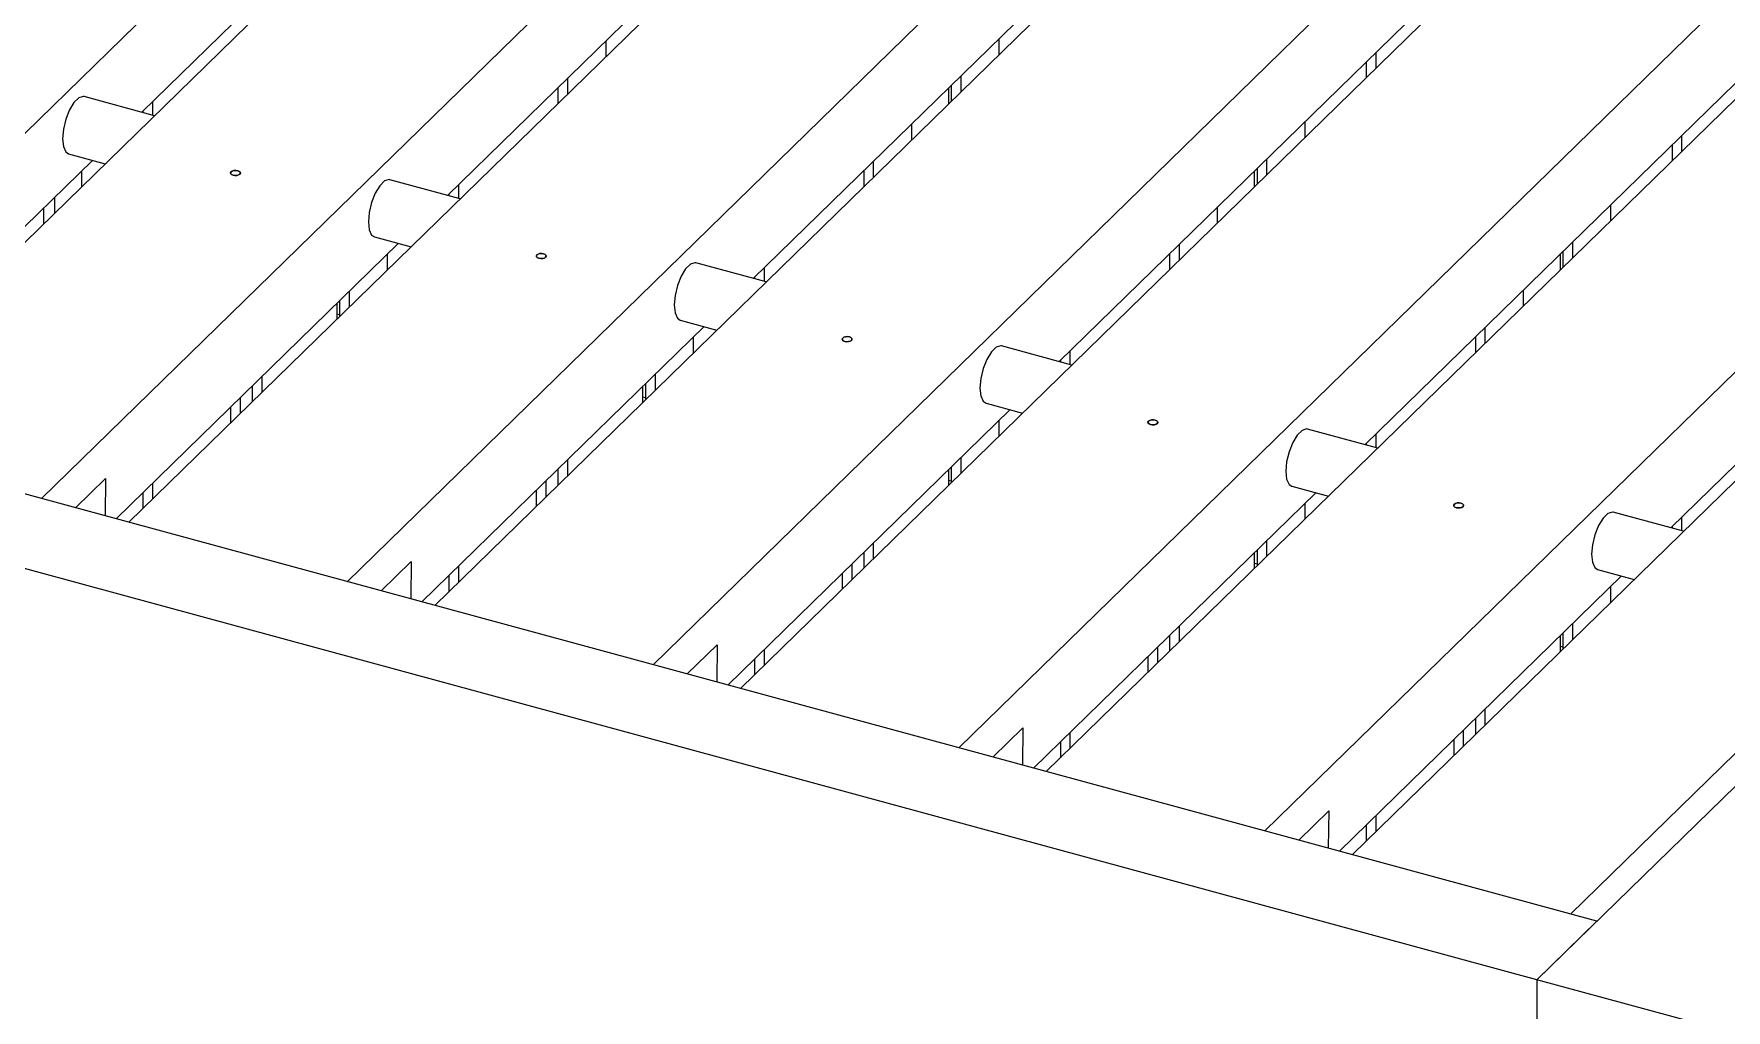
# Model space of a CAD drawing. Header units: millimetres. Extents: x 173 to 1125, y 0 to 736.
# Drawn here: x 880.8 to 932.2, y 436 to 465.7 of the extents above; entities that cross this region are included whole.
import ezdxf

# ---------------------------------------------------------------- set-up
doc = ezdxf.new("R2010")
doc.units = ezdxf.units.MM

msp = doc.modelspace()

# ---------------------------------------------------------------- linework, layer by layer
at = {"color": 7, "linetype": 'Continuous', "lineweight": 15}
for p, q in [((908.889, 444.006), (966.258, 500)), ((911.542, 443.285), (968.911, 499.279)), ((926.44, 436.965), (990.004, 499.005)), ((918.175, 441.482), (975.544, 497.476)), ((920.828, 440.761), (978.197, 496.755)), ((927.461, 438.958), (984.83, 494.952)), ((871.743, 454.101), (909.944, 491.387)), ((884.072, 463.306), (912.211, 490.771)), ((874.396, 453.38), (912.597, 490.666)), ((881.029, 451.577), (919.231, 488.863)), ((893.359, 460.782), (921.498, 488.247)), ((883.683, 450.856), (921.884, 488.142)), ((890.316, 449.053), (928.517, 486.339)), ((921.218, 453.211), (955.247, 486.424)), ((902.645, 458.259), (930.784, 485.723)), ((892.969, 448.332), (931.17, 485.618)), ((930.504, 450.687), (964.533, 483.9)), ((899.602, 446.53), (935.743, 481.804)), ((902.256, 445.809), (938.396, 481.083)), ((911.932, 455.735), (938.009, 481.188)), ((928.26, 438.741), (823.456, 467.224)), ((926.44, 436.965), (821.636, 465.448)), ((898.173, 464.999), (898.173, 465.481)), ((910.112, 465.065), (910.112, 465.547)), ((921.557, 464.647), (921.557, 465.129)), ((921.557, 464.647), (921.557, 465.129)), ((921.557, 464.647), (921.557, 465.129)), ((921.557, 464.647), (921.557, 465.129)), ((921.557, 464.647), (921.557, 465.129)), ((921.257, 464.836), (921.257, 464.354)), ((921.257, 464.836), (921.257, 464.354)), ((921.257, 464.836), (921.257, 464.354)), ((921.257, 464.836), (921.257, 464.354)), ((921.257, 464.836), (921.257, 464.354)), ((896.712, 464.055), (896.712, 463.573)), ((896.712, 464.055), (896.712, 463.573)), ((896.712, 464.055), (896.712, 463.573)), ((897.012, 463.866), (897.012, 464.348)), ((897.012, 463.866), (897.012, 464.348)), ((897.012, 463.866), (897.012, 464.348)), ((908.579, 463.568), (908.579, 464.05)), ((908.656, 464.125), (908.656, 463.643)), ((908.656, 464.125), (908.656, 463.643)), ((908.656, 464.125), (908.656, 463.643)), ((908.656, 464.125), (908.656, 463.643)), ((908.656, 464.125), (908.656, 463.643)), ((908.956, 463.936), (908.956, 464.418)), ((908.956, 463.936), (908.956, 464.418)), ((908.956, 463.936), (908.956, 464.418)), ((908.956, 463.936), (908.956, 464.418)), ((908.956, 463.936), (908.956, 464.418)), ((884.459, 463.201), (882.324, 463.781)), ((884.459, 463.201), (882.324, 463.781)), ((884.459, 463.201), (882.324, 463.781)), ((884.459, 463.201), (882.324, 463.781)), ((884.459, 463.201), (882.324, 463.781)), ((884.459, 463.201), (882.324, 463.781)), ((884.411, 463.214), (884.411, 463.637)), ((884.411, 463.214), (884.411, 463.637)), ((884.411, 463.214), (884.411, 463.637)), ((884.111, 463.344), (884.111, 463.296)), ((884.111, 463.344), (884.111, 463.296)), ((884.111, 463.344), (884.111, 463.296)), ((919.399, 462.541), (919.399, 463.023)), ((907.459, 462.475), (907.459, 462.957)), ((930.843, 462.123), (930.843, 462.605)), ((930.843, 462.123), (930.843, 462.605)), ((930.843, 462.123), (930.843, 462.605)), ((930.843, 462.123), (930.843, 462.605)), ((881.852, 462.044), (882.964, 461.742)), ((881.852, 462.044), (882.964, 461.742)), ((881.852, 462.044), (882.964, 461.742)), ((881.852, 462.044), (882.964, 461.742)), ((881.852, 462.044), (882.964, 461.742)), ((881.852, 462.044), (882.964, 461.742)), ((930.543, 462.313), (930.543, 461.831)), ((930.543, 462.313), (930.543, 461.831)), ((930.543, 462.313), (930.543, 461.831)), ((930.543, 462.313), (930.543, 461.831)), ((874.01, 453.485), (882.577, 461.847)), ((882.253, 461.049), (882.253, 461.531)), ((905.998, 461.531), (905.998, 461.049)), ((905.998, 461.531), (905.998, 461.049)), ((905.998, 461.531), (905.998, 461.049)), ((905.998, 461.531), (905.998, 461.049)), ((906.298, 461.342), (906.298, 461.824)), ((906.298, 461.342), (906.298, 461.824)), ((906.298, 461.342), (906.298, 461.824)), ((906.298, 461.342), (906.298, 461.824)), ((917.865, 461.044), (917.865, 461.526)), ((917.942, 461.602), (917.942, 461.119)), ((917.942, 461.602), (917.942, 461.119)), ((917.942, 461.602), (917.942, 461.119)), ((917.942, 461.602), (917.942, 461.119)), ((918.242, 461.412), (918.242, 461.894)), ((918.242, 461.412), (918.242, 461.894)), ((918.242, 461.412), (918.242, 461.894)), ((918.242, 461.412), (918.242, 461.894)), ((893.745, 460.677), (891.611, 461.257)), ((893.745, 460.677), (891.611, 461.257)), ((893.745, 460.677), (891.611, 461.257)), ((893.745, 460.677), (891.611, 461.257)), ((893.745, 460.677), (891.611, 461.257)), ((893.698, 460.69), (893.698, 461.113)), ((893.698, 460.69), (893.698, 461.113)), ((893.698, 460.69), (893.698, 461.113)), ((893.698, 460.69), (893.698, 461.113)), ((881.42, 460.717), (881.42, 460.235)), ((893.398, 460.82), (893.398, 460.772)), ((893.398, 460.82), (893.398, 460.772)), ((893.398, 460.82), (893.398, 460.772)), ((893.398, 460.82), (893.398, 460.772)), ((928.685, 460.017), (928.685, 460.499)), ((881.097, 459.92), (881.097, 460.402)), ((881.097, 459.92), (881.097, 460.402)), ((881.097, 459.92), (881.097, 460.402)), ((881.097, 459.92), (881.097, 460.402)), ((916.745, 459.951), (916.745, 460.433)), ((891.139, 459.52), (892.25, 459.218)), ((891.139, 459.52), (892.25, 459.218)), ((891.139, 459.52), (892.25, 459.218)), ((891.139, 459.52), (892.25, 459.218)), ((891.139, 459.52), (892.25, 459.218)), ((883.296, 450.961), (891.864, 459.323)), ((891.539, 458.525), (891.539, 459.007)), ((915.285, 459.008), (915.285, 458.526)), ((915.285, 459.008), (915.285, 458.526)), ((915.285, 459.008), (915.285, 458.526)), ((915.285, 459.008), (915.285, 458.526)), ((915.285, 459.008), (915.285, 458.526)), ((915.585, 458.818), (915.585, 459.3)), ((915.585, 458.818), (915.585, 459.3)), ((915.585, 458.818), (915.585, 459.3)), ((915.585, 458.818), (915.585, 459.3)), ((915.585, 458.818), (915.585, 459.3)), ((927.152, 458.521), (927.152, 459.003)), ((927.229, 459.078), (927.229, 458.596)), ((927.229, 459.078), (927.229, 458.596)), ((927.229, 459.078), (927.229, 458.596)), ((927.529, 458.888), (927.529, 459.371)), ((927.529, 458.888), (927.529, 459.371)), ((927.529, 458.888), (927.529, 459.371)), ((903.031, 458.154), (900.897, 458.734)), ((903.031, 458.154), (900.897, 458.734)), ((903.031, 458.154), (900.897, 458.734)), ((903.031, 458.154), (900.897, 458.734)), ((902.984, 458.166), (902.984, 458.589)), ((902.984, 458.166), (902.984, 458.589)), ((902.984, 458.166), (902.984, 458.589)), ((902.984, 458.166), (902.984, 458.589)), ((902.984, 458.166), (902.984, 458.589)), ((890.383, 457.396), (890.383, 457.878)), ((890.383, 457.396), (890.383, 457.878)), ((890.383, 457.396), (890.383, 457.878)), ((890.383, 457.396), (890.383, 457.878)), ((890.383, 457.396), (890.383, 457.878)), ((902.684, 458.297), (902.684, 458.248)), ((902.684, 458.297), (902.684, 458.248)), ((902.684, 458.297), (902.684, 458.248)), ((902.684, 458.297), (902.684, 458.248)), ((902.684, 458.297), (902.684, 458.248)), ((926.032, 457.427), (926.032, 457.909)), ((890.006, 457.028), (890.006, 457.51)), ((890.083, 457.585), (890.083, 457.103)), ((890.083, 457.585), (890.083, 457.103)), ((890.083, 457.585), (890.083, 457.103)), ((890.083, 457.585), (890.083, 457.103)), ((890.083, 457.585), (890.083, 457.103)), ((890.083, 457.157), (890.006, 457.178)), ((900.425, 456.997), (901.537, 456.695)), ((900.425, 456.997), (901.537, 456.695)), ((900.425, 456.997), (901.537, 456.695)), ((900.425, 456.997), (901.537, 456.695)), ((892.583, 448.437), (901.15, 456.8)), ((900.826, 456.001), (900.826, 456.483)), ((924.571, 456.484), (924.571, 456.002)), ((924.571, 456.484), (924.571, 456.002)), ((924.571, 456.484), (924.571, 456.002)), ((924.571, 456.484), (924.571, 456.002)), ((924.571, 456.484), (924.571, 456.002)), ((924.571, 456.484), (924.571, 456.002)), ((924.871, 456.294), (924.871, 456.777)), ((924.871, 456.294), (924.871, 456.777)), ((924.871, 456.294), (924.871, 456.777)), ((924.871, 456.294), (924.871, 456.777)), ((924.871, 456.294), (924.871, 456.777)), ((924.871, 456.294), (924.871, 456.777)), ((912.318, 455.63), (910.184, 456.21)), ((912.318, 455.63), (910.184, 456.21)), ((912.318, 455.63), (910.184, 456.21)), ((912.27, 455.643), (912.27, 456.065)), ((912.27, 455.643), (912.27, 456.065)), ((912.27, 455.643), (912.27, 456.065)), ((912.27, 455.643), (912.27, 456.065)), ((912.27, 455.643), (912.27, 456.065)), ((912.27, 455.643), (912.27, 456.065)), ((899.67, 454.872), (899.67, 455.354)), ((899.67, 454.872), (899.67, 455.354)), ((899.67, 454.872), (899.67, 455.354)), ((899.67, 454.872), (899.67, 455.354)), ((899.67, 454.872), (899.67, 455.354)), ((899.67, 454.872), (899.67, 455.354)), ((911.97, 455.773), (911.97, 455.724)), ((911.97, 455.773), (911.97, 455.724)), ((911.97, 455.773), (911.97, 455.724)), ((911.97, 455.773), (911.97, 455.724)), ((911.97, 455.773), (911.97, 455.724)), ((911.97, 455.773), (911.97, 455.724)), ((887.426, 454.992), (887.426, 454.509)), ((887.426, 454.992), (887.426, 454.509)), ((887.726, 454.802), (887.726, 455.284)), ((887.726, 454.802), (887.726, 455.284)), ((899.293, 454.504), (899.293, 454.987)), ((899.37, 455.062), (899.37, 454.579)), ((899.37, 455.062), (899.37, 454.579)), ((899.37, 455.062), (899.37, 454.579)), ((899.37, 455.062), (899.37, 454.579)), ((899.37, 455.062), (899.37, 454.579)), ((899.37, 455.062), (899.37, 454.579)), ((886.769, 454.35), (886.769, 453.868)), ((886.769, 454.35), (886.769, 453.868)), ((886.769, 454.35), (886.769, 453.868)), ((886.769, 454.35), (886.769, 453.868)), ((886.769, 454.35), (886.769, 453.868)), ((886.769, 454.35), (886.769, 453.868)), ((887.069, 454.161), (887.069, 454.643)), ((887.069, 454.161), (887.069, 454.643)), ((887.069, 454.161), (887.069, 454.643)), ((887.069, 454.161), (887.069, 454.643)), ((887.069, 454.161), (887.069, 454.643)), ((887.069, 454.161), (887.069, 454.643)), ((899.37, 454.633), (899.293, 454.654)), ((909.712, 454.473), (910.823, 454.171)), ((909.712, 454.473), (910.823, 454.171)), ((909.712, 454.473), (910.823, 454.171)), ((901.869, 445.914), (910.437, 454.276)), ((910.112, 453.477), (910.112, 453.959)), ((921.604, 453.106), (919.47, 453.686)), ((921.604, 453.106), (919.47, 453.686)), ((921.257, 453.249), (921.257, 453.2)), ((921.257, 453.249), (921.257, 453.2)), ((921.257, 453.249), (921.257, 453.2)), ((921.257, 453.249), (921.257, 453.2)), ((921.257, 453.249), (921.257, 453.2)), ((921.557, 453.119), (921.557, 453.542)), ((921.557, 453.119), (921.557, 453.542)), ((921.557, 453.119), (921.557, 453.542)), ((921.557, 453.119), (921.557, 453.542)), ((921.557, 453.119), (921.557, 453.542)), ((897.012, 452.278), (897.012, 452.76)), ((897.012, 452.278), (897.012, 452.76)), ((897.012, 452.278), (897.012, 452.76)), ((908.956, 452.348), (908.956, 452.831)), ((908.956, 452.348), (908.956, 452.831)), ((908.956, 452.348), (908.956, 452.831)), ((908.956, 452.348), (908.956, 452.831)), ((908.956, 452.348), (908.956, 452.831)), ((896.712, 452.468), (896.712, 451.986)), ((896.712, 452.468), (896.712, 451.986)), ((896.712, 452.468), (896.712, 451.986)), ((908.579, 451.981), (908.579, 452.463)), ((908.656, 452.538), (908.656, 452.056)), ((908.656, 452.538), (908.656, 452.056)), ((908.656, 452.538), (908.656, 452.056)), ((908.656, 452.538), (908.656, 452.056)), ((908.656, 452.538), (908.656, 452.056)), ((882.06, 451.297), (882.972, 452.188)), ((882.972, 452.188), (882.96, 451.053)), ((884.111, 451.757), (884.111, 451.274)), ((884.111, 451.757), (884.111, 451.274)), ((884.111, 451.757), (884.111, 451.274)), ((884.411, 451.567), (884.411, 452.049)), ((884.411, 451.567), (884.411, 452.049)), ((884.411, 451.567), (884.411, 452.049)), ((896.055, 451.827), (896.055, 451.345)), ((896.055, 451.827), (896.055, 451.345)), ((896.055, 451.827), (896.055, 451.345)), ((896.055, 451.827), (896.055, 451.345)), ((896.055, 451.827), (896.055, 451.345)), ((896.355, 451.637), (896.355, 452.119)), ((896.355, 451.637), (896.355, 452.119)), ((896.355, 451.637), (896.355, 452.119)), ((896.355, 451.637), (896.355, 452.119)), ((896.355, 451.637), (896.355, 452.119)), ((908.656, 452.109), (908.579, 452.13)), ((911.156, 443.39), (919.723, 451.752)), ((918.998, 451.949), (920.109, 451.647)), ((918.998, 451.949), (920.109, 451.647)), ((919.399, 450.953), (919.399, 451.435)), ((930.891, 450.582), (928.756, 451.162)), ((930.543, 450.725), (930.543, 450.676)), ((930.543, 450.725), (930.543, 450.676)), ((930.543, 450.725), (930.543, 450.676)), ((930.543, 450.725), (930.543, 450.676)), ((930.843, 450.595), (930.843, 451.018)), ((930.843, 450.595), (930.843, 451.018)), ((930.843, 450.595), (930.843, 451.018)), ((930.843, 450.595), (930.843, 451.018)), ((906.298, 449.755), (906.298, 450.237)), ((906.298, 449.755), (906.298, 450.237)), ((906.298, 449.755), (906.298, 450.237)), ((906.298, 449.755), (906.298, 450.237)), ((918.242, 449.825), (918.242, 450.307)), ((918.242, 449.825), (918.242, 450.307)), ((918.242, 449.825), (918.242, 450.307)), ((918.242, 449.825), (918.242, 450.307)), ((891.346, 448.773), (892.259, 449.664)), ((892.259, 449.664), (892.246, 448.529)), ((905.998, 449.944), (905.998, 449.462)), ((905.998, 449.944), (905.998, 449.462)), ((905.998, 449.944), (905.998, 449.462)), ((905.998, 449.944), (905.998, 449.462)), ((917.865, 449.457), (917.865, 449.939)), ((917.942, 450.014), (917.942, 449.532)), ((917.942, 450.014), (917.942, 449.532)), ((917.942, 450.014), (917.942, 449.532)), ((917.942, 450.014), (917.942, 449.532)), ((893.398, 449.233), (893.398, 448.751)), ((893.398, 449.233), (893.398, 448.751)), ((893.398, 449.233), (893.398, 448.751)), ((893.398, 449.233), (893.398, 448.751)), ((893.698, 449.043), (893.698, 449.526)), ((893.698, 449.043), (893.698, 449.526)), ((893.698, 449.043), (893.698, 449.526)), ((893.698, 449.043), (893.698, 449.526)), ((905.342, 449.303), (905.342, 448.821)), ((905.342, 449.303), (905.342, 448.821)), ((905.342, 449.303), (905.342, 448.821)), ((905.342, 449.303), (905.342, 448.821)), ((905.642, 449.114), (905.642, 449.596)), ((905.642, 449.114), (905.642, 449.596)), ((905.642, 449.114), (905.642, 449.596)), ((905.642, 449.114), (905.642, 449.596)), ((917.942, 449.585), (917.865, 449.606)), ((920.442, 440.866), (929.009, 449.228)), ((928.284, 449.425), (929.396, 449.123)), ((928.685, 448.429), (928.685, 448.911)), ((915.585, 447.231), (915.585, 447.713)), ((915.585, 447.231), (915.585, 447.713)), ((915.585, 447.231), (915.585, 447.713)), ((915.585, 447.231), (915.585, 447.713)), ((915.585, 447.231), (915.585, 447.713)), ((927.529, 447.301), (927.529, 447.783)), ((927.529, 447.301), (927.529, 447.783)), ((927.529, 447.301), (927.529, 447.783)), ((900.633, 446.25), (901.545, 447.14)), ((901.545, 447.14), (901.533, 446.005)), ((915.285, 447.42), (915.285, 446.938)), ((915.285, 447.42), (915.285, 446.938)), ((915.285, 447.42), (915.285, 446.938)), ((915.285, 447.42), (915.285, 446.938)), ((915.285, 447.42), (915.285, 446.938)), ((927.152, 446.933), (927.152, 447.415)), ((927.229, 447.061), (927.152, 447.082)), ((927.229, 447.49), (927.229, 447.008)), ((927.229, 447.49), (927.229, 447.008)), ((927.229, 447.49), (927.229, 447.008)), ((902.684, 446.709), (902.684, 446.227)), ((902.684, 446.709), (902.684, 446.227)), ((902.684, 446.709), (902.684, 446.227)), ((902.684, 446.709), (902.684, 446.227)), ((902.684, 446.709), (902.684, 446.227)), ((902.984, 446.52), (902.984, 447.002)), ((902.984, 446.52), (902.984, 447.002)), ((902.984, 446.52), (902.984, 447.002)), ((902.984, 446.52), (902.984, 447.002)), ((902.984, 446.52), (902.984, 447.002)), ((914.628, 446.779), (914.628, 446.297)), ((914.628, 446.779), (914.628, 446.297)), ((914.628, 446.779), (914.628, 446.297)), ((914.928, 446.59), (914.928, 447.072)), ((914.928, 446.59), (914.928, 447.072)), ((914.928, 446.59), (914.928, 447.072)), ((924.871, 444.707), (924.871, 445.189)), ((924.871, 444.707), (924.871, 445.189)), ((924.871, 444.707), (924.871, 445.189)), ((924.871, 444.707), (924.871, 445.189)), ((924.871, 444.707), (924.871, 445.189)), ((924.871, 444.707), (924.871, 445.189)), ((909.919, 443.726), (910.832, 444.616)), ((910.832, 444.616), (910.819, 443.481)), ((924.214, 444.066), (924.214, 444.548)), ((924.214, 444.066), (924.214, 444.548)), ((924.571, 444.896), (924.571, 444.414)), ((924.571, 444.896), (924.571, 444.414)), ((924.571, 444.896), (924.571, 444.414)), ((924.571, 444.896), (924.571, 444.414)), ((924.571, 444.896), (924.571, 444.414)), ((924.571, 444.896), (924.571, 444.414)), ((911.97, 444.185), (911.97, 443.703)), ((911.97, 444.185), (911.97, 443.703)), ((911.97, 444.185), (911.97, 443.703)), ((911.97, 444.185), (911.97, 443.703)), ((911.97, 444.185), (911.97, 443.703)), ((911.97, 444.185), (911.97, 443.703)), ((912.27, 443.996), (912.27, 444.478)), ((912.27, 443.996), (912.27, 444.478)), ((912.27, 443.996), (912.27, 444.478)), ((912.27, 443.996), (912.27, 444.478)), ((912.27, 443.996), (912.27, 444.478)), ((912.27, 443.996), (912.27, 444.478)), ((923.914, 444.255), (923.914, 443.773)), ((923.914, 444.255), (923.914, 443.773)), ((919.205, 441.202), (920.118, 442.093)), ((920.118, 442.093), (920.105, 440.957)), ((921.557, 441.472), (921.557, 441.954)), ((921.557, 441.472), (921.557, 441.954)), ((921.557, 441.472), (921.557, 441.954)), ((921.557, 441.472), (921.557, 441.954)), ((921.557, 441.472), (921.557, 441.954)), ((921.257, 441.661), (921.257, 441.179)), ((921.257, 441.661), (921.257, 441.179)), ((921.257, 441.661), (921.257, 441.179)), ((921.257, 441.661), (921.257, 441.179)), ((921.257, 441.661), (921.257, 441.179)), ((926.44, 436.965), (928.26, 438.741)), ((926.44, 436.965), (926.44, 372.677)), ((933.604, 435.018), (926.44, 436.965))]:
    msp.add_line(p, q, dxfattribs=at)
at = {"color": 7, "linetype": 'Continuous', "lineweight": 15, "flags": 128}
for points in [[(882.324, 463.781), (882.298, 463.786), (882.161, 463.744), (882.015, 463.601), (881.878, 463.376), (881.767, 463.095), (881.694, 462.791), (881.668, 462.503), (881.694, 462.264), (881.767, 462.103), (881.852, 462.044)], [(882.324, 463.781), (882.298, 463.786), (882.161, 463.744), (882.015, 463.601), (881.878, 463.376), (881.767, 463.095), (881.694, 462.791), (881.668, 462.503), (881.694, 462.264), (881.767, 462.103), (881.852, 462.044)], [(882.324, 463.781), (882.298, 463.786), (882.161, 463.744), (882.015, 463.601), (881.878, 463.376), (881.767, 463.095), (881.694, 462.791), (881.668, 462.503), (881.694, 462.264), (881.767, 462.103), (881.852, 462.044)], [(882.324, 463.781), (882.298, 463.786), (882.161, 463.744), (882.015, 463.601), (881.878, 463.376), (881.767, 463.095), (881.694, 462.791), (881.668, 462.503), (881.694, 462.264), (881.767, 462.103), (881.852, 462.044)], [(882.324, 463.781), (882.298, 463.786), (882.161, 463.744), (882.015, 463.601), (881.878, 463.376), (881.767, 463.095), (881.694, 462.791), (881.668, 462.503), (881.694, 462.264), (881.767, 462.103), (881.852, 462.044)], [(882.324, 463.781), (882.298, 463.786), (882.161, 463.744), (882.015, 463.601), (881.878, 463.376), (881.767, 463.095), (881.694, 462.791), (881.668, 462.503), (881.694, 462.264), (881.767, 462.103), (881.852, 462.044)], [(886.849, 461.396), (886.803, 461.415), (886.776, 461.441), (886.769, 461.471), (886.786, 461.5), (886.823, 461.523), (886.875, 461.538), (886.933, 461.541), (886.989, 461.532), (887.034, 461.513), (887.062, 461.487), (887.068, 461.457), (887.052, 461.428), (887.015, 461.405), (886.963, 461.39), (886.905, 461.387), (886.849, 461.396)], [(886.849, 461.396), (886.803, 461.415), (886.776, 461.441), (886.769, 461.471), (886.786, 461.5), (886.823, 461.523), (886.875, 461.538), (886.933, 461.541), (886.989, 461.532), (887.034, 461.513), (887.062, 461.487), (887.068, 461.457), (887.052, 461.428), (887.015, 461.405), (886.963, 461.39), (886.905, 461.387), (886.849, 461.396)], [(886.849, 461.396), (886.803, 461.415), (886.776, 461.441), (886.769, 461.471), (886.786, 461.5), (886.823, 461.523), (886.875, 461.538), (886.933, 461.541), (886.989, 461.532), (887.034, 461.513), (887.062, 461.487), (887.068, 461.457), (887.052, 461.428), (887.015, 461.405), (886.963, 461.39), (886.905, 461.387), (886.849, 461.396)], [(886.849, 461.396), (886.803, 461.415), (886.776, 461.441), (886.769, 461.471), (886.786, 461.5), (886.823, 461.523), (886.875, 461.538), (886.933, 461.541), (886.989, 461.532), (887.034, 461.513), (887.062, 461.487), (887.068, 461.457), (887.052, 461.428), (887.015, 461.405), (886.963, 461.39), (886.905, 461.387), (886.849, 461.396)], [(886.849, 461.396), (886.803, 461.415), (886.776, 461.441), (886.769, 461.471), (886.786, 461.5), (886.823, 461.523), (886.875, 461.538), (886.933, 461.541), (886.989, 461.532), (887.034, 461.513), (887.062, 461.487), (887.068, 461.457), (887.052, 461.428), (887.015, 461.405), (886.963, 461.39), (886.905, 461.387), (886.849, 461.396)], [(886.849, 461.396), (886.803, 461.415), (886.776, 461.441), (886.769, 461.471), (886.786, 461.5), (886.823, 461.523), (886.875, 461.538), (886.933, 461.541), (886.989, 461.532), (887.034, 461.513), (887.062, 461.487), (887.068, 461.457), (887.052, 461.428), (887.015, 461.405), (886.963, 461.39), (886.905, 461.387), (886.849, 461.396)], [(886.989, 461.532), (886.933, 461.541), (886.875, 461.538), (886.823, 461.523), (886.786, 461.5), (886.769, 461.471), (886.776, 461.441), (886.803, 461.415), (886.849, 461.396), (886.905, 461.387), (886.963, 461.39), (887.015, 461.405), (887.052, 461.428), (887.068, 461.457), (887.062, 461.487), (887.034, 461.513), (886.989, 461.532)], [(886.989, 461.532), (886.933, 461.541), (886.875, 461.538), (886.823, 461.523), (886.786, 461.5), (886.769, 461.471), (886.776, 461.441), (886.803, 461.415), (886.849, 461.396), (886.905, 461.387), (886.963, 461.39), (887.015, 461.405), (887.052, 461.428), (887.068, 461.457), (887.062, 461.487), (887.034, 461.513), (886.989, 461.532)], [(886.989, 461.532), (886.933, 461.541), (886.875, 461.538), (886.823, 461.523), (886.786, 461.5), (886.769, 461.471), (886.776, 461.441), (886.803, 461.415), (886.849, 461.396), (886.905, 461.387), (886.963, 461.39), (887.015, 461.405), (887.052, 461.428), (887.068, 461.457), (887.062, 461.487), (887.034, 461.513), (886.989, 461.532)], [(886.989, 461.532), (886.933, 461.541), (886.875, 461.538), (886.823, 461.523), (886.786, 461.5), (886.769, 461.471), (886.776, 461.441), (886.803, 461.415), (886.849, 461.396), (886.905, 461.387), (886.963, 461.39), (887.015, 461.405), (887.052, 461.428), (887.068, 461.457), (887.062, 461.487), (887.034, 461.513), (886.989, 461.532)], [(886.989, 461.532), (886.933, 461.541), (886.875, 461.538), (886.823, 461.523), (886.786, 461.5), (886.769, 461.471), (886.776, 461.441), (886.803, 461.415), (886.849, 461.396), (886.905, 461.387), (886.963, 461.39), (887.015, 461.405), (887.052, 461.428), (887.068, 461.457), (887.062, 461.487), (887.034, 461.513), (886.989, 461.532)], [(886.989, 461.532), (886.933, 461.541), (886.875, 461.538), (886.823, 461.523), (886.786, 461.5), (886.769, 461.471), (886.776, 461.441), (886.803, 461.415), (886.849, 461.396), (886.905, 461.387), (886.963, 461.39), (887.015, 461.405), (887.052, 461.428), (887.068, 461.457), (887.062, 461.487), (887.034, 461.513), (886.989, 461.532)], [(891.611, 461.257), (891.585, 461.262), (891.448, 461.22), (891.302, 461.077), (891.165, 460.852), (891.053, 460.571), (890.98, 460.268), (890.955, 459.979), (890.98, 459.74), (891.053, 459.579), (891.139, 459.52)], [(891.611, 461.257), (891.585, 461.262), (891.448, 461.22), (891.302, 461.077), (891.165, 460.852), (891.053, 460.571), (890.98, 460.268), (890.955, 459.979), (890.98, 459.74), (891.053, 459.579), (891.139, 459.52)], [(891.611, 461.257), (891.585, 461.262), (891.448, 461.22), (891.302, 461.077), (891.165, 460.852), (891.053, 460.571), (890.98, 460.268), (890.955, 459.979), (890.98, 459.74), (891.053, 459.579), (891.139, 459.52)], [(891.611, 461.257), (891.585, 461.262), (891.448, 461.22), (891.302, 461.077), (891.165, 460.852), (891.053, 460.571), (890.98, 460.268), (890.955, 459.979), (890.98, 459.74), (891.053, 459.579), (891.139, 459.52)], [(891.611, 461.257), (891.585, 461.262), (891.448, 461.22), (891.302, 461.077), (891.165, 460.852), (891.053, 460.571), (890.98, 460.268), (890.955, 459.979), (890.98, 459.74), (891.053, 459.579), (891.139, 459.52)], [(896.135, 458.872), (896.09, 458.891), (896.062, 458.917), (896.056, 458.947), (896.073, 458.976), (896.109, 459), (896.161, 459.014), (896.219, 459.017), (896.275, 459.008), (896.321, 458.989), (896.349, 458.963), (896.355, 458.933), (896.338, 458.904), (896.301, 458.881), (896.25, 458.866), (896.191, 458.863), (896.135, 458.872)], [(896.135, 458.872), (896.09, 458.891), (896.062, 458.917), (896.056, 458.947), (896.073, 458.976), (896.109, 459), (896.161, 459.014), (896.219, 459.017), (896.275, 459.008), (896.321, 458.989), (896.349, 458.963), (896.355, 458.933), (896.338, 458.904), (896.301, 458.881), (896.25, 458.866), (896.191, 458.863), (896.135, 458.872)], [(896.135, 458.872), (896.09, 458.891), (896.062, 458.917), (896.056, 458.947), (896.073, 458.976), (896.109, 459), (896.161, 459.014), (896.219, 459.017), (896.275, 459.008), (896.321, 458.989), (896.349, 458.963), (896.355, 458.933), (896.338, 458.904), (896.301, 458.881), (896.25, 458.866), (896.191, 458.863), (896.135, 458.872)], [(896.135, 458.872), (896.09, 458.891), (896.062, 458.917), (896.056, 458.947), (896.073, 458.976), (896.109, 459), (896.161, 459.014), (896.219, 459.017), (896.275, 459.008), (896.321, 458.989), (896.349, 458.963), (896.355, 458.933), (896.338, 458.904), (896.301, 458.881), (896.25, 458.866), (896.191, 458.863), (896.135, 458.872)], [(896.135, 458.872), (896.09, 458.891), (896.062, 458.917), (896.056, 458.947), (896.073, 458.976), (896.109, 459), (896.161, 459.014), (896.219, 459.017), (896.275, 459.008), (896.321, 458.989), (896.349, 458.963), (896.355, 458.933), (896.338, 458.904), (896.301, 458.881), (896.25, 458.866), (896.191, 458.863), (896.135, 458.872)], [(896.275, 459.008), (896.219, 459.017), (896.161, 459.014), (896.109, 459), (896.073, 458.976), (896.056, 458.947), (896.062, 458.917), (896.09, 458.891), (896.135, 458.872), (896.191, 458.863), (896.25, 458.866), (896.301, 458.881), (896.338, 458.904), (896.355, 458.933), (896.349, 458.963), (896.321, 458.989), (896.275, 459.008)], [(896.275, 459.008), (896.219, 459.017), (896.161, 459.014), (896.109, 459), (896.073, 458.976), (896.056, 458.947), (896.062, 458.917), (896.09, 458.891), (896.135, 458.872), (896.191, 458.863), (896.25, 458.866), (896.301, 458.881), (896.338, 458.904), (896.355, 458.933), (896.349, 458.963), (896.321, 458.989), (896.275, 459.008)], [(896.275, 459.008), (896.219, 459.017), (896.161, 459.014), (896.109, 459), (896.073, 458.976), (896.056, 458.947), (896.062, 458.917), (896.09, 458.891), (896.135, 458.872), (896.191, 458.863), (896.25, 458.866), (896.301, 458.881), (896.338, 458.904), (896.355, 458.933), (896.349, 458.963), (896.321, 458.989), (896.275, 459.008)], [(896.275, 459.008), (896.219, 459.017), (896.161, 459.014), (896.109, 459), (896.073, 458.976), (896.056, 458.947), (896.062, 458.917), (896.09, 458.891), (896.135, 458.872), (896.191, 458.863), (896.25, 458.866), (896.301, 458.881), (896.338, 458.904), (896.355, 458.933), (896.349, 458.963), (896.321, 458.989), (896.275, 459.008)], [(896.275, 459.008), (896.219, 459.017), (896.161, 459.014), (896.109, 459), (896.073, 458.976), (896.056, 458.947), (896.062, 458.917), (896.09, 458.891), (896.135, 458.872), (896.191, 458.863), (896.25, 458.866), (896.301, 458.881), (896.338, 458.904), (896.355, 458.933), (896.349, 458.963), (896.321, 458.989), (896.275, 459.008)], [(900.897, 458.734), (900.871, 458.738), (900.734, 458.696), (900.588, 458.554), (900.451, 458.328), (900.339, 458.047), (900.267, 457.744), (900.241, 457.455), (900.267, 457.216), (900.339, 457.055), (900.425, 456.997)], [(900.897, 458.734), (900.871, 458.738), (900.734, 458.696), (900.588, 458.554), (900.451, 458.328), (900.339, 458.047), (900.267, 457.744), (900.241, 457.455), (900.267, 457.216), (900.339, 457.055), (900.425, 456.997)], [(900.897, 458.734), (900.871, 458.738), (900.734, 458.696), (900.588, 458.554), (900.451, 458.328), (900.339, 458.047), (900.267, 457.744), (900.241, 457.455), (900.267, 457.216), (900.339, 457.055), (900.425, 456.997)], [(900.897, 458.734), (900.871, 458.738), (900.734, 458.696), (900.588, 458.554), (900.451, 458.328), (900.339, 458.047), (900.267, 457.744), (900.241, 457.455), (900.267, 457.216), (900.339, 457.055), (900.425, 456.997)], [(905.422, 456.348), (905.376, 456.367), (905.348, 456.393), (905.342, 456.423), (905.359, 456.452), (905.396, 456.476), (905.447, 456.49), (905.506, 456.493), (905.562, 456.485), (905.607, 456.466), (905.635, 456.439), (905.641, 456.409), (905.624, 456.38), (905.587, 456.357), (905.536, 456.342), (905.478, 456.339), (905.422, 456.348)], [(905.422, 456.348), (905.376, 456.367), (905.348, 456.393), (905.342, 456.423), (905.359, 456.452), (905.396, 456.476), (905.447, 456.49), (905.506, 456.493), (905.562, 456.485), (905.607, 456.466), (905.635, 456.439), (905.641, 456.409), (905.624, 456.38), (905.587, 456.357), (905.536, 456.342), (905.478, 456.339), (905.422, 456.348)], [(905.422, 456.348), (905.376, 456.367), (905.348, 456.393), (905.342, 456.423), (905.359, 456.452), (905.396, 456.476), (905.447, 456.49), (905.506, 456.493), (905.562, 456.485), (905.607, 456.466), (905.635, 456.439), (905.641, 456.409), (905.624, 456.38), (905.587, 456.357), (905.536, 456.342), (905.478, 456.339), (905.422, 456.348)], [(905.422, 456.348), (905.376, 456.367), (905.348, 456.393), (905.342, 456.423), (905.359, 456.452), (905.396, 456.476), (905.447, 456.49), (905.506, 456.493), (905.562, 456.485), (905.607, 456.466), (905.635, 456.439), (905.641, 456.409), (905.624, 456.38), (905.587, 456.357), (905.536, 456.342), (905.478, 456.339), (905.422, 456.348)], [(905.562, 456.485), (905.506, 456.493), (905.447, 456.49), (905.396, 456.476), (905.359, 456.452), (905.342, 456.423), (905.348, 456.393), (905.376, 456.367), (905.422, 456.348), (905.478, 456.339), (905.536, 456.342), (905.587, 456.357), (905.624, 456.38), (905.641, 456.409), (905.635, 456.439), (905.607, 456.466), (905.562, 456.485)], [(905.562, 456.485), (905.506, 456.493), (905.447, 456.49), (905.396, 456.476), (905.359, 456.452), (905.342, 456.423), (905.348, 456.393), (905.376, 456.367), (905.422, 456.348), (905.478, 456.339), (905.536, 456.342), (905.587, 456.357), (905.624, 456.38), (905.641, 456.409), (905.635, 456.439), (905.607, 456.466), (905.562, 456.485)], [(905.562, 456.485), (905.506, 456.493), (905.447, 456.49), (905.396, 456.476), (905.359, 456.452), (905.342, 456.423), (905.348, 456.393), (905.376, 456.367), (905.422, 456.348), (905.478, 456.339), (905.536, 456.342), (905.587, 456.357), (905.624, 456.38), (905.641, 456.409), (905.635, 456.439), (905.607, 456.466), (905.562, 456.485)], [(905.562, 456.485), (905.506, 456.493), (905.447, 456.49), (905.396, 456.476), (905.359, 456.452), (905.342, 456.423), (905.348, 456.393), (905.376, 456.367), (905.422, 456.348), (905.478, 456.339), (905.536, 456.342), (905.587, 456.357), (905.624, 456.38), (905.641, 456.409), (905.635, 456.439), (905.607, 456.466), (905.562, 456.485)], [(910.184, 456.21), (910.158, 456.214), (910.021, 456.172), (909.875, 456.03), (909.738, 455.804), (909.626, 455.523), (909.553, 455.22), (909.528, 454.931), (909.553, 454.692), (909.626, 454.531), (909.712, 454.473)], [(910.184, 456.21), (910.158, 456.214), (910.021, 456.172), (909.875, 456.03), (909.738, 455.804), (909.626, 455.523), (909.553, 455.22), (909.528, 454.931), (909.553, 454.692), (909.626, 454.531), (909.712, 454.473)], [(910.184, 456.21), (910.158, 456.214), (910.021, 456.172), (909.875, 456.03), (909.738, 455.804), (909.626, 455.523), (909.553, 455.22), (909.528, 454.931), (909.553, 454.692), (909.626, 454.531), (909.712, 454.473)], [(914.708, 453.824), (914.663, 453.843), (914.635, 453.87), (914.629, 453.9), (914.645, 453.929), (914.682, 453.952), (914.734, 453.966), (914.792, 453.969), (914.848, 453.961), (914.893, 453.942), (914.921, 453.915), (914.927, 453.885), (914.911, 453.856), (914.874, 453.833), (914.822, 453.819), (914.764, 453.816), (914.708, 453.824)], [(914.708, 453.824), (914.663, 453.843), (914.635, 453.87), (914.629, 453.9), (914.645, 453.929), (914.682, 453.952), (914.734, 453.966), (914.792, 453.969), (914.848, 453.961), (914.893, 453.942), (914.921, 453.915), (914.927, 453.885), (914.911, 453.856), (914.874, 453.833), (914.822, 453.819), (914.764, 453.816), (914.708, 453.824)], [(914.708, 453.824), (914.663, 453.843), (914.635, 453.87), (914.629, 453.9), (914.645, 453.929), (914.682, 453.952), (914.734, 453.966), (914.792, 453.969), (914.848, 453.961), (914.893, 453.942), (914.921, 453.915), (914.927, 453.885), (914.911, 453.856), (914.874, 453.833), (914.822, 453.819), (914.764, 453.816), (914.708, 453.824)], [(914.848, 453.961), (914.792, 453.969), (914.734, 453.966), (914.682, 453.952), (914.645, 453.929), (914.629, 453.9), (914.635, 453.87), (914.663, 453.843), (914.708, 453.824), (914.764, 453.816), (914.822, 453.819), (914.874, 453.833), (914.911, 453.856), (914.927, 453.885), (914.921, 453.915), (914.893, 453.942), (914.848, 453.961)], [(914.848, 453.961), (914.792, 453.969), (914.734, 453.966), (914.682, 453.952), (914.645, 453.929), (914.629, 453.9), (914.635, 453.87), (914.663, 453.843), (914.708, 453.824), (914.764, 453.816), (914.822, 453.819), (914.874, 453.833), (914.911, 453.856), (914.927, 453.885), (914.921, 453.915), (914.893, 453.942), (914.848, 453.961)], [(914.848, 453.961), (914.792, 453.969), (914.734, 453.966), (914.682, 453.952), (914.645, 453.929), (914.629, 453.9), (914.635, 453.87), (914.663, 453.843), (914.708, 453.824), (914.764, 453.816), (914.822, 453.819), (914.874, 453.833), (914.911, 453.856), (914.927, 453.885), (914.921, 453.915), (914.893, 453.942), (914.848, 453.961)], [(919.47, 453.686), (919.444, 453.69), (919.307, 453.648), (919.161, 453.506), (919.024, 453.281), (918.912, 452.999), (918.839, 452.696), (918.814, 452.407), (918.839, 452.168), (918.912, 452.007), (918.998, 451.949)], [(919.47, 453.686), (919.444, 453.69), (919.307, 453.648), (919.161, 453.506), (919.024, 453.281), (918.912, 452.999), (918.839, 452.696), (918.814, 452.407), (918.839, 452.168), (918.912, 452.007), (918.998, 451.949)], [(923.994, 451.3), (923.949, 451.319), (923.921, 451.346), (923.915, 451.376), (923.932, 451.405), (923.969, 451.428), (924.02, 451.442), (924.078, 451.446), (924.134, 451.437), (924.18, 451.418), (924.208, 451.391), (924.214, 451.361), (924.197, 451.333), (924.16, 451.309), (924.109, 451.295), (924.051, 451.292), (923.994, 451.3)], [(923.994, 451.3), (923.949, 451.319), (923.921, 451.346), (923.915, 451.376), (923.932, 451.405), (923.969, 451.428), (924.02, 451.442), (924.078, 451.446), (924.134, 451.437), (924.18, 451.418), (924.208, 451.391), (924.214, 451.361), (924.197, 451.333), (924.16, 451.309), (924.109, 451.295), (924.051, 451.292), (923.994, 451.3)], [(924.134, 451.437), (924.078, 451.446), (924.02, 451.442), (923.969, 451.428), (923.932, 451.405), (923.915, 451.376), (923.921, 451.346), (923.949, 451.319), (923.994, 451.3), (924.051, 451.292), (924.109, 451.295), (924.16, 451.309), (924.197, 451.333), (924.214, 451.361), (924.208, 451.391), (924.18, 451.418), (924.134, 451.437)], [(924.134, 451.437), (924.078, 451.446), (924.02, 451.442), (923.969, 451.428), (923.932, 451.405), (923.915, 451.376), (923.921, 451.346), (923.949, 451.319), (923.994, 451.3), (924.051, 451.292), (924.109, 451.295), (924.16, 451.309), (924.197, 451.333), (924.214, 451.361), (924.208, 451.391), (924.18, 451.418), (924.134, 451.437)], [(928.756, 451.162), (928.73, 451.167), (928.593, 451.124), (928.447, 450.982), (928.31, 450.757), (928.199, 450.475), (928.126, 450.172), (928.1, 449.884), (928.126, 449.644), (928.199, 449.484), (928.284, 449.425)]]:
    msp.add_lwpolyline(points, dxfattribs=at)

doc.saveas('drawing.dxf')
